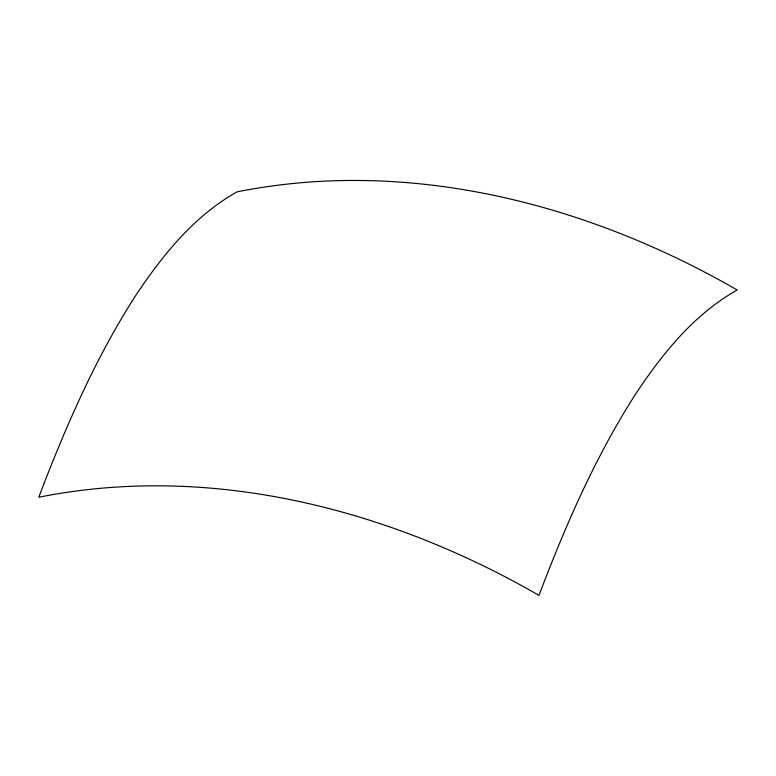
<?xml version="1.0" encoding="UTF-8"?>
<svg xmlns="http://www.w3.org/2000/svg" width="776" height="776" viewBox="0 0 776 776"><rect width="100%" height="100%" fill="white"/><g stroke="black" fill="none" stroke-linecap="round" stroke-linejoin="round"><path stroke-width="1.16" d="M44.3 482.769L38.8 497.232C210.645 462.894 389.339 509.056 538.961 595.367C565.306 526.012 595.056 457.413 635.146 394.761C662.073 354.021 693.967 314.241 737.2 290.001C587.577 203.69 408.884 157.528 237.039 191.866C193.806 216.116 161.922 255.886 134.985 296.626C97.64 354.894 69.403 418.439 44.3 482.769"/></g></svg>
